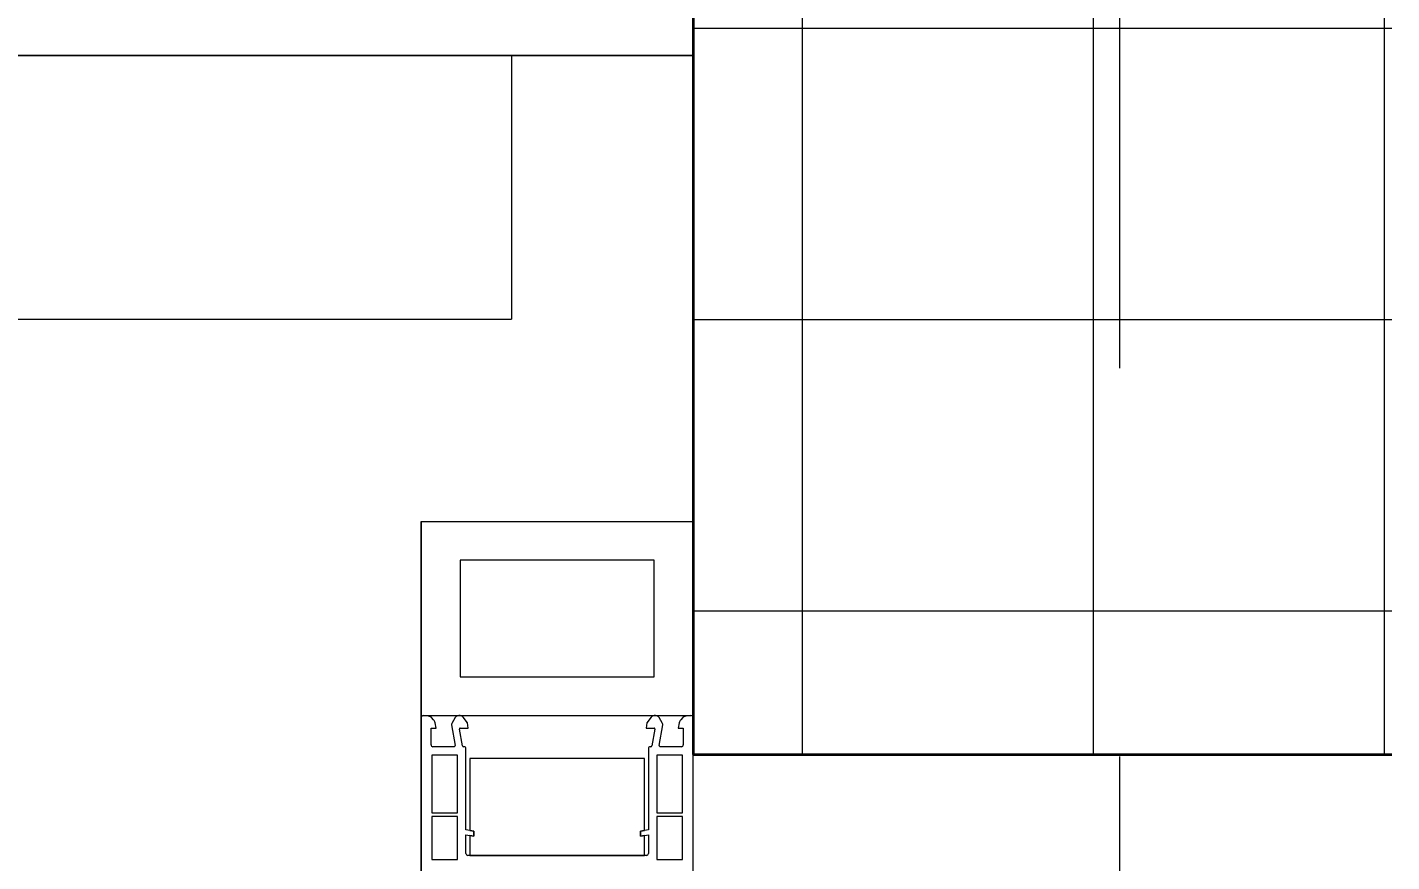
# Model space of a CAD drawing. Header units: metres. Extents: x -117 to -12, y 122 to 163.
# Drawn here: x -28.3246 to -27.9731, y 135.3105 to 135.5253 of the extents above; entities that cross this region are included whole.
import ezdxf

# ---------------------------------------------------------------- set-up
doc = ezdxf.new("R2010")
doc.units = ezdxf.units.M
doc.header["$PDMODE"] = 65
doc.linetypes.add('AUSGEZOGEN', pattern=[0])
doc.linetypes.add('GETRENNT2_S10', pattern=[0.255, 0.125, -0.065, 0, -0.065])
for name, color, linetype, lineweight in [('XR$1$Bauachsen_grob', 7, 'GETRENNT2_S10', 13), ('XR$1$Daemmung', 7, 'AUSGEZOGEN', 18), ('XR$1$Fenster', 7, 'AUSGEZOGEN', 18), ('XR$1$Wand_Fertigelement', 7, 'AUSGEZOGEN', 35), ('XR$1$Werkplan-_Ausfuehrungsmasse', 7, 'AUSGEZOGEN', 13)]:
    doc.layers.add(name, color=color, linetype=linetype, lineweight=lineweight)
doc.styles.add('ARIAL', font='ARIAL.TTF')
doc.dimstyles.new('_DIMSTYLE_10', dxfattribs={"dimtxt": 0.125, "dimasz": 0.15, "dimexe": 0, "dimexo": 0, "dimgap": 0.0625, "dimtad": 2, "dimdec": 1, "dimlfac": 100, "dimrnd": 0.5, "dimzin": 4, "dimdsep": 46, "dimtxsty": 'ARIAL', "dimblk1": 'ALL_ML_KREIS', "dimblk2": 'ALL_ML_KREIS', "dimsah": 1, "dimcen": 0, "dimclrd": 256, "dimclre": 256, "dimclrt": 256, "dimadec": 0, "dimazin": 0, "dimtfac": 1, "dimtdec": 0, "dimtix": 1, "dimtmove": 2, "dimatfit": 3, "dimfxl": 0, "dimtvp": 1.2, "dimtzin": 0, "dimlwd": 0, "dimlwe": -1, "dimarcsym": 0})
doc.dimstyles.new('_DIMSTYLE_12', dxfattribs={"dimtxt": 0.125, "dimasz": 0.15, "dimexe": 0, "dimexo": 0, "dimgap": 0.0625, "dimtad": 2, "dimrnd": 0.005, "dimzin": 4, "dimdsep": 46, "dimtxsty": 'ARIAL', "dimblk1": 'ALL_ML_KREIS', "dimblk2": 'ALL_ML_KREIS', "dimsah": 1, "dimcen": 0, "dimclrd": 256, "dimclre": 256, "dimclrt": 256, "dimadec": 0, "dimazin": 0, "dimtfac": 1, "dimtdec": 0, "dimtix": 1, "dimtmove": 2, "dimatfit": 3, "dimfxl": 0, "dimtzin": 0, "dimlwd": 0, "dimlwe": -1, "dimarcsym": 0})

# ---------------------------------------------------------------- blocks, each defined once
blk = doc.blocks.new('ALL_ML_KREIS')
at = {"color": 0, "linetype": 'ByBlock', "lineweight": -2}
for p, q in [((0, -0.5), (0, 0.5)), ((-1, 0), (0.5, 0))]:
    blk.add_line(p, q, dxfattribs=at)
blk.add_circle((0, 0), 0.15, dxfattribs=at)
blk = doc.blocks.new('*D197')
at = {"layer": 'DEFPOINTS'}
for p in [(-27.97311799264152, 138.7080498577765), (-27.97311789669884, 134.0180498577765), (-25.48111784955749, 134.0180498577765)]:
    blk.add_point(p, dxfattribs=at)
at = {"layer": 'XR$1$Werkplan-_Ausfuehrungsmasse', "lineweight": -2}
for p, q in [((-25.48111784955749, 138.7080498577765), (-25.48111784955749, 138.7080498577765)), ((-25.48111784955749, 134.0180498577765), (-25.48111784955749, 138.7080498577765)), ((-25.48111784955749, 134.0180498577765), (-25.48111784955749, 134.0180498577765))]:
    blk.add_line(p, q, dxfattribs=at)
at = {"layer": 'XR$1$Werkplan-_Ausfuehrungsmasse', "xscale": 0.15, "yscale": 0.15, "zscale": 0.15}
for p, rotation in [((-25.48111784955749, 138.7080498577765), 90), ((-25.48111784955749, 134.0180498577765), 270)]:
    blk.add_blockref('ALL_ML_KREIS', p, dxfattribs=dict(at, rotation=rotation))
at = {"layer": 'XR$1$Werkplan-_Ausfuehrungsmasse', "insert": (-25.59574950030783, 136.3719516313099), "char_height": 0.125, "width": 0.5, "attachment_point": 5, "rotation": 90, "style": 'ARIAL'}
blk.add_mtext('\\A1;{\\A1;{4.69\\H0.082500;\\S^ ;}}', dxfattribs=at)
blk = doc.blocks.new('*D215')
at = {"layer": 'DEFPOINTS'}
for p in [(-27.97311799264152, 138.7080498577765), (-27.97311785287727, 135.3380498416737), (-26.98967925546663, 135.3380498416737)]:
    blk.add_point(p, dxfattribs=at)
at = {"layer": 'XR$1$Werkplan-_Ausfuehrungsmasse', "lineweight": -2}
for p, q in [((-26.98967925546663, 138.7080498577765), (-26.98967925546663, 138.7080498577765)), ((-26.98967925546663, 135.3380498416737), (-26.98967925546663, 138.7080498577765)), ((-27.76967925546663, 135.3380498416737), (-26.98967925546663, 135.3380498416737))]:
    blk.add_line(p, q, dxfattribs=at)
at = {"layer": 'XR$1$Werkplan-_Ausfuehrungsmasse', "xscale": 0.15, "yscale": 0.15, "zscale": 0.15}
for p, rotation in [((-26.98967925546663, 138.7080498577765), 90), ((-26.98967925546663, 135.3380498416737), 270)]:
    blk.add_blockref('ALL_ML_KREIS', p, dxfattribs=dict(at, rotation=rotation))
at = {"layer": 'XR$1$Werkplan-_Ausfuehrungsmasse', "insert": (-27.10439617224698, 137.1170795232156), "char_height": 0.125, "width": 0.5, "attachment_point": 5, "rotation": 90, "style": 'ARIAL'}
blk.add_mtext('\\A1;{\\A1;{3.37\\H0.082500;\\S^ ;}}', dxfattribs=at)
blk = doc.blocks.new('*D266')
at = {"layer": 'DEFPOINTS'}
for p in [(-77.13059718840042, 135.4380498577765), (-19.98811784955744, 130.8380488979669), (-77.13059718840042, 128.0380488998356)]:
    blk.add_point(p, dxfattribs=at)
at = {"layer": 'XR$1$Werkplan-_Ausfuehrungsmasse', "lineweight": -2}
for p, q in [((-77.13059718840042, 128.6380488998356), (-77.13059718840042, 128.0380488998356)), ((-19.98811784955744, 128.6380488998356), (-19.98811784955744, 128.0380488998356)), ((-77.13059718840042, 128.0380488998356), (-19.98811784955744, 128.0380488998356))]:
    blk.add_line(p, q, dxfattribs=at)
at = {"layer": 'XR$1$Werkplan-_Ausfuehrungsmasse', "xscale": 0.15, "yscale": 0.15, "zscale": 0.15, "rotation": 180}
blk.add_blockref('ALL_ML_KREIS', (-77.13059718840042, 128.0380488998356), dxfattribs=at)
at = {"layer": 'XR$1$Werkplan-_Ausfuehrungsmasse', "xscale": 0.15, "yscale": 0.15, "zscale": 0.15}
blk.add_blockref('ALL_ML_KREIS', (-19.98811784955744, 128.0380488998356), dxfattribs=at)
at = {"layer": 'XR$1$Werkplan-_Ausfuehrungsmasse', "insert": (-48.5548810524032, 128.1526805505859), "char_height": 0.125, "width": 0.625, "attachment_point": 5, "style": 'ARIAL'}
blk.add_mtext('\\A1;{\\A1;{57.14\\H0.082500;\\S^ ;}}', dxfattribs=at)
blk = doc.blocks.new('*D518')
at = {"layer": 'DEFPOINTS'}
for p in [(-28.11311799264152, 136.3180498577733), (-28.11311799264152, 135.7980498577765), (-27.97311785287728, 135.3380498416754)]:
    blk.add_point(p, dxfattribs=at)
at = {"layer": 'XR$1$Werkplan-_Ausfuehrungsmasse', "lineweight": -2}
for p, q in [((-28.11311799264152, 136.3180498577733), (-28.11311799264152, 136.3180498577733)), ((-28.11311799264152, 136.3180498577733), (-27.97311785287728, 136.3180498577733)), ((-27.97311785287728, 136.3180498577733), (-27.97311785287728, 136.3180498577733))]:
    blk.add_line(p, q, dxfattribs=at)
at = {"layer": 'XR$1$Werkplan-_Ausfuehrungsmasse', "xscale": 0.15, "yscale": 0.15, "zscale": 0.15, "rotation": 180}
blk.add_blockref('ALL_ML_KREIS', (-28.11311799264152, 136.3180498577733), dxfattribs=at)
at = {"layer": 'XR$1$Werkplan-_Ausfuehrungsmasse', "xscale": 0.15, "yscale": 0.15, "zscale": 0.15}
blk.add_blockref('ALL_ML_KREIS', (-27.97311785287728, 136.3180498577733), dxfattribs=at)
at = {"layer": 'XR$1$Werkplan-_Ausfuehrungsmasse', "insert": (-28.05574936400543, 136.4305498577733), "char_height": 0.125, "width": 0.5, "attachment_point": 5, "style": 'ARIAL'}
blk.add_mtext('\\A1;{\\A1;{14\\H0.082500;\\S^ ;}}', dxfattribs=at)
blk = doc.blocks.new('COMPLEXOBJECT_20')
at = {"layer": 'XR$1$Bauachsen_grob', "color": 8}
blk.add_line((-28.04311799264152, 126.7125597181387), (-28.04311799264152, 153.848049857979), dxfattribs=at)
blk = doc.blocks.new('*D617')
at = {"layer": 'DEFPOINTS'}
for p in [(-27.97311785287728, 135.3380498416754), (-30.84890367886834, 135.2580498628751), (-28.51811788128697, 135.2580498628751)]:
    blk.add_point(p, dxfattribs=at)
at = {"layer": 'XR$1$Werkplan-_Ausfuehrungsmasse', "lineweight": -2}
for p, q in [((-28.55811785188133, 135.3380498416754), (-30.84890367886834, 135.3380498416754)), ((-30.84890367886834, 135.2580498628751), (-30.84890367886834, 135.3380498416754)), ((-28.55811785188133, 135.2580498628751), (-30.84890367886834, 135.2580498628751))]:
    blk.add_line(p, q, dxfattribs=at)
at = {"layer": 'XR$1$Werkplan-_Ausfuehrungsmasse', "xscale": 0.15, "yscale": 0.15, "zscale": 0.15}
for p, rotation in [((-30.84890367886834, 135.3380498416754), 90), ((-30.84890367886834, 135.2580498628751), 270)]:
    blk.add_blockref('ALL_ML_KREIS', p, dxfattribs=dict(at, rotation=rotation))
at = {"layer": 'XR$1$Werkplan-_Ausfuehrungsmasse', "insert": (-30.96353532961868, 135.1898557973908), "char_height": 0.125, "width": 0.375, "attachment_point": 5, "rotation": 90, "style": 'ARIAL'}
blk.add_mtext('\\A1;{\\A1;{8\\H0.082500;\\S^ ;}}', dxfattribs=at)
blk = doc.blocks.new('*D618')
at = {"layer": 'DEFPOINTS'}
for p in [(-29.10811799264152, 135.4380498577765), (-30.84890367886834, 135.3380498416754), (-27.97311785287728, 135.3380498416754)]:
    blk.add_point(p, dxfattribs=at)
at = {"layer": 'XR$1$Werkplan-_Ausfuehrungsmasse', "lineweight": -2}
for p, q in [((-31.22052564291418, 135.4380498577765), (-30.84890367886834, 135.4380498577765)), ((-30.84890367886834, 135.3380498416754), (-30.84890367886834, 135.4380498577765)), ((-28.55811785188133, 135.3380498416754), (-30.84890367886834, 135.3380498416754))]:
    blk.add_line(p, q, dxfattribs=at)
at = {"layer": 'XR$1$Werkplan-_Ausfuehrungsmasse', "xscale": 0.15, "yscale": 0.15, "zscale": 0.15}
for p, rotation in [((-30.84890367886834, 135.4380498577765), 90), ((-30.84890367886834, 135.3380498416754), 270)]:
    blk.add_blockref('ALL_ML_KREIS', p, dxfattribs=dict(at, rotation=rotation))
at = {"layer": 'XR$1$Werkplan-_Ausfuehrungsmasse', "insert": (-30.96353532961868, 135.5480498577765), "char_height": 0.125, "width": 0.5, "attachment_point": 5, "rotation": 90, "style": 'ARIAL'}
blk.add_mtext('\\A1;{\\A1;{10\\H0.082500;\\S^ ;}}', dxfattribs=at)

msp = doc.modelspace()

# ---------------------------------------------------------------- hatches: boundary and pattern name
at = {"layer": 'XR$1$Daemmung', "lineweight": 13}
h = msp.add_hatch(dxfattribs=at)
h.set_pattern_fill('MUSTER', color=256, scale=0.105, style=0, pattern_type=2)
h.set_pattern_definition([(0, (0.21, 0.21), (0.105, 0.105), [0.105, -0.105]), (90, (0.21, 0.21), (-0.105, 0.105), [0.105, -0.105])])
h.paths.add_polyline_path([(-28.15311794148005, 135.5180498577765), (-28.15311793540825, 135.6580498577765), (-29.02811799264152, 135.6580498577765), (-29.02811799264152, 135.5180498577765)], flags=0)
at = {"layer": 'XR$1$Daemmung', "linetype": 'AUSGEZOGEN', "lineweight": 13}
h = msp.add_hatch(dxfattribs=at)
h.set_pattern_fill('MUSTER', scale=0.15, angle=270, style=0, pattern_type=2)
h.set_pattern_definition([(270, (0.2999999999999999, -0.3), (0.15, -0.15), [0.15, -0.15]), (360, (0.2999999999999999, -0.3), (0.15, 0.15), [0.15, -0.15])])
h.paths.add_polyline_path([(-28.35311794148005, 135.5180498577765), (-28.35311794668445, 135.3980498416755), (-28.35311785287728, 135.288049858156), (-28.22311775230751, 135.2880498627098), (-28.22311775230751, 135.3980498476494), (-28.15311784810657, 135.3980498416737), (-28.15311794148005, 135.5180498577765)], flags=0)
at = {"layer": 'XR$1$Wand_Fertigelement', "linetype": 'AUSGEZOGEN', "lineweight": 13}
h = msp.add_hatch(dxfattribs=at)
h.set_pattern_fill('SCHRAFFUR_7', scale=0.05, style=0, pattern_type=2)
h.set_pattern_definition([(0, (0, 0), (0, 0.075), []), (90, (0, 0), (-0.075, 4.592425496802574e-18), [])])
h.paths.add_polyline_path([(-28.15311793540825, 135.6580498577765), (-28.15311785287728, 135.338049849482), (-27.97311785287728, 135.3380498416754), (-27.97311792933644, 135.7980498577765), (-28.15311783760613, 135.7980498577765)], flags=0)

# ---------------------------------------------------------------- linework, layer by layer
at = {"layer": 'XR$1$Daemmung'}
for p, q in [((-28.15311794148005, 135.5180498577765), (-28.15311793540825, 135.6580498577765)), ((-28.35311799270806, 135.5180498577765), (-28.15311794148005, 135.5180498577765))]:
    msp.add_line(p, q, dxfattribs=at)
at = {"layer": 'XR$1$Daemmung', "color": 7, "linetype": 'AUSGEZOGEN', "lineweight": 13}
for p, q in [((-28.15311794148005, 135.5180498577765), (-28.35311794148005, 135.5180498577765)), ((-28.15311787838915, 135.4369678452719), (-28.15311794148005, 135.5180498577765)), ((-28.15311784810657, 135.3980498416737), (-28.15311787838915, 135.4369678452719)), ((-28.22311775230751, 135.2880498627098), (-28.22311775230751, 135.3980498476494)), ((-28.22311775230751, 135.3980498476494), (-28.15311784810657, 135.3980498416737))]:
    msp.add_line(p, q, dxfattribs=at)
at = {"layer": 'XR$1$Fenster', "lineweight": 13}
for p, q in [((-28.22311775230751, 135.3980498416737), (-28.15311775230751, 135.3980498416737)), ((-28.22311775231221, 135.3980498416737), (-28.22311775231221, 135.2523986474028)), ((-28.15311775231221, 135.3475505269063), (-28.15311775231221, 135.3980498416737)), ((-28.16311775230744, 135.3880498416737), (-28.21311775230751, 135.3880498416737)), ((-28.21311775230751, 135.3880498416737), (-28.21311775230751, 135.3580498416738)), ((-28.16311775230744, 135.3580498416738), (-28.16311775230744, 135.3880498416737)), ((-28.21311775230751, 135.3580498416738), (-28.16311775230744, 135.3580498416738)), ((-28.22264392029022, 135.3480498416737), (-28.15364392029032, 135.3480498416737)), ((-28.22264392028552, 135.3480498416738), (-28.15364392028561, 135.3480498416737)), ((-28.22150499336707, 135.3479928958541), (-28.22259158433408, 135.3480498416737)), ((-28.21997328818484, 135.3470060627789), (-28.22052283712966, 135.3475556117238)), ((-28.21530995322621, 135.3456625595246), (-28.21438260653608, 135.3404033073357)), ((-28.21435587209686, 135.3475505269063), (-28.21525076501409, 135.3460005269063)), ((-28.21312567132331, 135.3480505269063), (-28.21348984669307, 135.3480505269063)), ((-28.16274565793134, 135.3480505269063), (-28.16310983330109, 135.3480505269063)), ((-28.1609847396103, 135.3460005269063), (-28.16187963252755, 135.3475505269063)), ((-28.16185289808832, 135.3404033073357), (-28.1609255513983, 135.3456625595239)), ((-28.15571266749474, 135.3475556117238), (-28.15626221643957, 135.3470060627789)), ((-28.15364392029032, 135.3480498416737), (-28.15473051125733, 135.3479928958541)), ((-28.15311775231221, 135.2790505269063), (-28.15311775231221, 135.3475505269063)), ((-28.21253634647193, 135.340298432453), (-28.21329761325095, 135.3446157972708)), ((-28.16293789137345, 135.3446157972708), (-28.16369915815248, 135.340298432453)), ((-28.21467792708441, 135.3400505269063), (-28.22011775231221, 135.3400505269063)), ((-28.21211775231221, 135.3400505269063), (-28.21224090414603, 135.3400505269063)), ((-28.16399460047838, 135.3400505269063), (-28.1641177523122, 135.3400505269063)), ((-28.1561177523122, 135.3400505269063), (-28.16155757753999, 135.3400505269063)), ((-28.1651177523122, 135.3120505269063), (-28.2111177523122, 135.3120505269063))]:
    msp.add_line(p, q, dxfattribs=at)
for points in [[(-28.22061775231222, 135.3405222702503), (-28.22061775231222, 135.3448505269063), (-28.2193177523122, 135.3448505269063), (-28.21955673672708, 135.3462058748736)], [(-28.21310065170034, 135.3448505269063), (-28.2110177523122, 135.3448505269063), (-28.21125058660951, 135.3461709958235), (-28.21231665432893, 135.3476383121586)], [(-28.16391885029547, 135.3476383121586), (-28.1649849180149, 135.3461709958235), (-28.1652177523122, 135.3448505269063), (-28.16313485292406, 135.3448505269063)], [(-28.1566787678973, 135.3462058748736), (-28.1569177523122, 135.3448505269063), (-28.15561775231221, 135.3448505269063), (-28.15561775231221, 135.3405505269063)], [(-28.21161775231221, 135.3125505269063), (-28.21161775231221, 135.3174031808677), (-28.2096177523122, 135.3170505269063), (-28.20961775231221, 135.3182690388406), (-28.21161775231219, 135.318621692802), (-28.2116177523122, 135.3395505269063)], [(-28.1646177523122, 135.3395505269063), (-28.1646177523122, 135.318621692802), (-28.16661775231221, 135.3182690388406), (-28.16661775231221, 135.3170505269063), (-28.16461775231221, 135.3174031808677), (-28.16461775231221, 135.3125505269063)]]:
    msp.add_lwpolyline(points, dxfattribs=at)
for points in [[(-28.22041775231221, 135.3378505269063), (-28.22041775231219, 135.3230505269063), (-28.2138177523122, 135.3230505269063), (-28.21381775231222, 135.3378505269063), (-28.22041775231221, 135.3378505269063)], [(-28.1656177523122, 135.3120505269063), (-28.1656177523122, 135.317226853887), (-28.16661775231221, 135.3170505269063), (-28.16661775231221, 135.3182690388406), (-28.1656177523122, 135.3184453658212), (-28.16561775231222, 135.3370505269063), (-28.21061775231221, 135.3370505269063), (-28.21061775231219, 135.3184453658213), (-28.20961775231221, 135.3182690388406), (-28.2096177523122, 135.3170505269063), (-28.2106177523122, 135.317226853887), (-28.21061775231221, 135.3120505269063), (-28.1656177523122, 135.3120505269063)], [(-28.16241775231219, 135.3378505269063), (-28.1624177523122, 135.3230505269063), (-28.15581775231221, 135.3230505269063), (-28.1558177523122, 135.3378505269063), (-28.16241775231219, 135.3378505269063)], [(-28.22041775231219, 135.3220505269063), (-28.2204177523122, 135.3110505269063), (-28.21381775231221, 135.3110505269063), (-28.21381775231221, 135.3220505269063), (-28.22041775231219, 135.3220505269063)], [(-28.16241775231221, 135.3220505269063), (-28.16241775231222, 135.3110505269063), (-28.15581775231221, 135.3110505269063), (-28.1558177523122, 135.3220505269063), (-28.16241775231221, 135.3220505269063)]]:
    msp.add_lwpolyline(points, close=True, dxfattribs=at)
for centre, radius, start, end in [((-28.22261775231221, 135.3475505269063), 0.0004999999999982948, 86.99999999997945, 180), ((-28.22158349730145, 135.3464949515519), 0.001500000000017053, 45.00000000000001, 86.99999999960782), ((-28.22103394835661, 135.3459454026072), 0.001499999999996191, 9.999999999635449, 45.00000000028786), ((-28.21481775231219, 135.3457505269063), 0.0005000000000044907, 149.9999999980652, 190.1330601470517), ((-28.21348984669306, 135.3470505269063), 0.001000000000014552, 90, 149.9999999992719), ((-28.21312567132333, 135.3470505269063), 0.001000000000012051, 35.99999999968455, 90), ((-28.16310983330111, 135.3470505269063), 0.0009999999999761259, 90, 144.0000000022324), ((-28.16274565793134, 135.3470505269063), 0.0009999999999882336, 29.99999999962312, 90), ((-28.16142110751793, 135.3457499393092), 0.0005032008491567126, 350.0000144673121, 29.86692531626408), ((-28.15520155626777, 135.3459454026071), 0.00150000000001495, 135.0000000001919, 170.0000000004824), ((-28.15465200732297, 135.346494951552), 0.001499999999986017, 93.00000000004243, 135.0000000003838), ((-28.15361775231221, 135.3475505269063), 0.0004999999999997727, 0, 93.00000000002055), ((-28.21310065164985, 135.3446505268639), 0.0002000000423693678, 90, 189.9999855394871), ((-28.16313485292405, 135.3446505269063), 0.000199999999999136, 349.9999999927863, 90), ((-28.22011775231221, 135.3405513731701), 0.0005008462637779303, 183.3311904091171, 270), ((-28.2146786252205, 135.3403511113319), 0.0003005852363775716, 270.1330746871519, 9.999985534128134), ((-28.21224090414604, 135.3403505269063), 0.0003000000000005798, 190.0000000017502, 270), ((-28.21211775231221, 135.3395505269063), 0.0004999999999961915, 0, 90), ((-28.1641177523122, 135.3395505269063), 0.0004999999999997727, 90, 180), ((-28.16399460040264, 135.340350526816), 0.0002999999097413592, 270, 350.000014464376), ((-28.16155757753999, 135.3403505269063), 0.0002999999999999545, 169.8669397789821, 270), ((-28.15611775231221, 135.3405505269063), 0.0005, 270, 0), ((-28.21111775231221, 135.3125505269063), 0.0004999999999998863, 180, 270), ((-28.16511775231219, 135.3125505269063), 0.0005, 270, 0)]:
    msp.add_arc(centre, radius, start, end, dxfattribs=at)
at = {"layer": 'XR$1$Wand_Fertigelement', "color": 7, "linetype": 'AUSGEZOGEN', "lineweight": 35}
for p, q in [((-28.15311793540825, 135.6580498577765), (-28.15311787838915, 135.4369678433556)), ((-28.15311787838915, 135.4369678433556), (-28.15311786835183, 135.3980498416737)), ((-28.15311786835183, 135.3980498416737), (-28.15311785287728, 135.338049849482)), ((-28.15311785287728, 135.338049849482), (-27.97311785287728, 135.3380498416754))]:
    msp.add_line(p, q, dxfattribs=at)

# ---------------------------------------------------------------- block references
at = {"layer": 'XR$1$Bauachsen_grob', "color": 8, "linetype": 'AUSGEZOGEN', "lineweight": 13}
msp.add_blockref('COMPLEXOBJECT_20', (0, 0), dxfattribs=at)

# ---------------------------------------------------------------- dimensions: what is measured, and where the dimension line sits
at = {"layer": 'XR$1$Werkplan-_Ausfuehrungsmasse'}
for base, p1, p2, dimstyle, picture, middle in [((-25.48111784955749, 138.7080498577765), (-25.48111784955749, 134.0180498577765), (-25.48111784955749, 138.7080498577765), '_DIMSTYLE_12', '*D197', (-25.59574950030783, 136.3719516313099)), ((-26.98967925546663, 138.7080498577765), (-27.76967925546663, 135.3380498416737), (-26.98967925546663, 138.7080498577765), '_DIMSTYLE_12', '*D215', (-27.10439617224698, 137.1170795232156)), ((-30.84890367886834, 135.4380498577765), (-28.55811785188133, 135.3380498416754), (-31.22052564291418, 135.4380498577765), '_DIMSTYLE_10', '*D618', (-30.96353532961868, 135.5480498577765)), ((-30.84890367886834, 135.3380498416754), (-28.55811785188133, 135.2580498628751), (-28.55811785188133, 135.3380498416754), '_DIMSTYLE_10', '*D617', (-30.96353532961868, 135.1898557973908))]:
    dim = msp.add_linear_dim(base=base, p1=p1, p2=p2, angle=90, dimstyle=dimstyle, override={"dimpost": '<>', "dimclrd": 256, "dimclre": 256, "dimclrt": 256, "dimlwd": 0, "dimlwe": 65535}, dxfattribs=at)
    dim.commit()
    dim.dimension.update_dxf_attribs({"geometry": picture, "text_midpoint": middle, "dimtype": 160})
for base, p1, p2, dimstyle, picture, middle in [((-27.97311785287728, 136.3180498577733), (-28.11311799264152, 136.3180498577733), (-27.97311785287728, 136.3180498577733), '_DIMSTYLE_10', '*D518', (-28.05574936400543, 136.4305498577733)), ((-19.98811784955744, 128.0380488998356), (-77.13059718840042, 128.6380488998356), (-19.98811784955744, 128.6380488998356), '_DIMSTYLE_12', '*D266', (-48.5548810524032, 128.1526805505859))]:
    dim = msp.add_linear_dim(base=base, p1=p1, p2=p2, dimstyle=dimstyle, override={"dimpost": '<>', "dimclrd": 256, "dimclre": 256, "dimclrt": 256, "dimlwd": 0, "dimlwe": 65535}, dxfattribs=at)
    dim.commit()
    dim.dimension.update_dxf_attribs({"geometry": picture, "text_midpoint": middle, "dimtype": 160})

doc.saveas('drawing.dxf')
